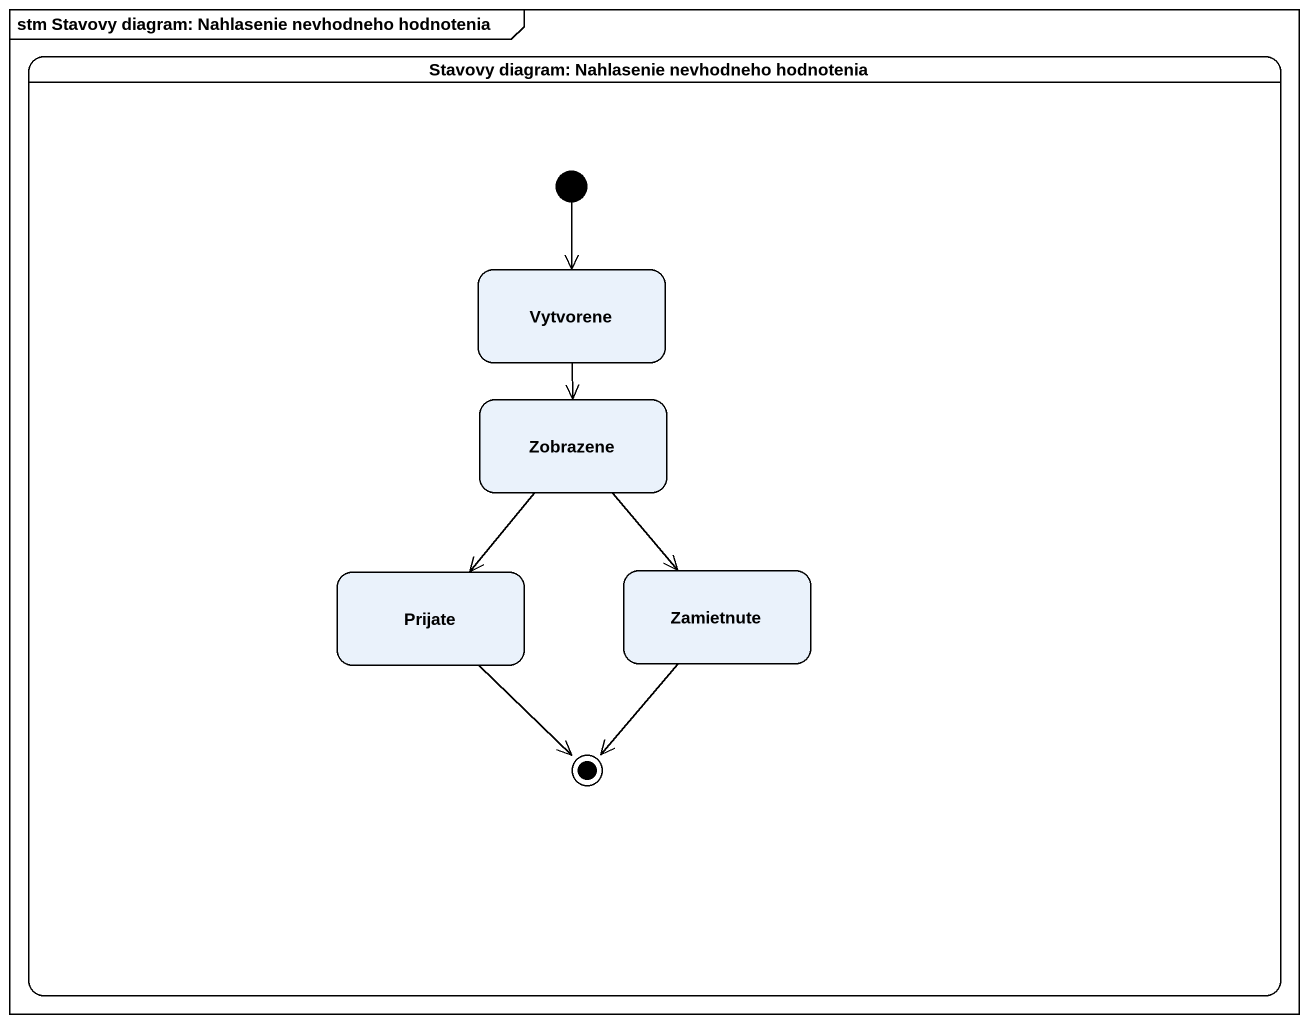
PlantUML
@startuml
mainframe stm Stavovy diagram: Nahlasenie nevhodneho hodnotenia
hide empty description
state "Stavovy diagram: Nahlasenie nevhodneho hodnotenia" as Stavovy_diagram_Nahlasenie {
  state Vytvorene
  state Zobrazene
  state Prijate
  state Zamietnute
  [*] --> Vytvorene
  Prijate --> [*]
  Zamietnute --> [*]
}
Vytvorene --> Zobrazene
Zobrazene --> Prijate
Zobrazene --> Zamietnute
@enduml
